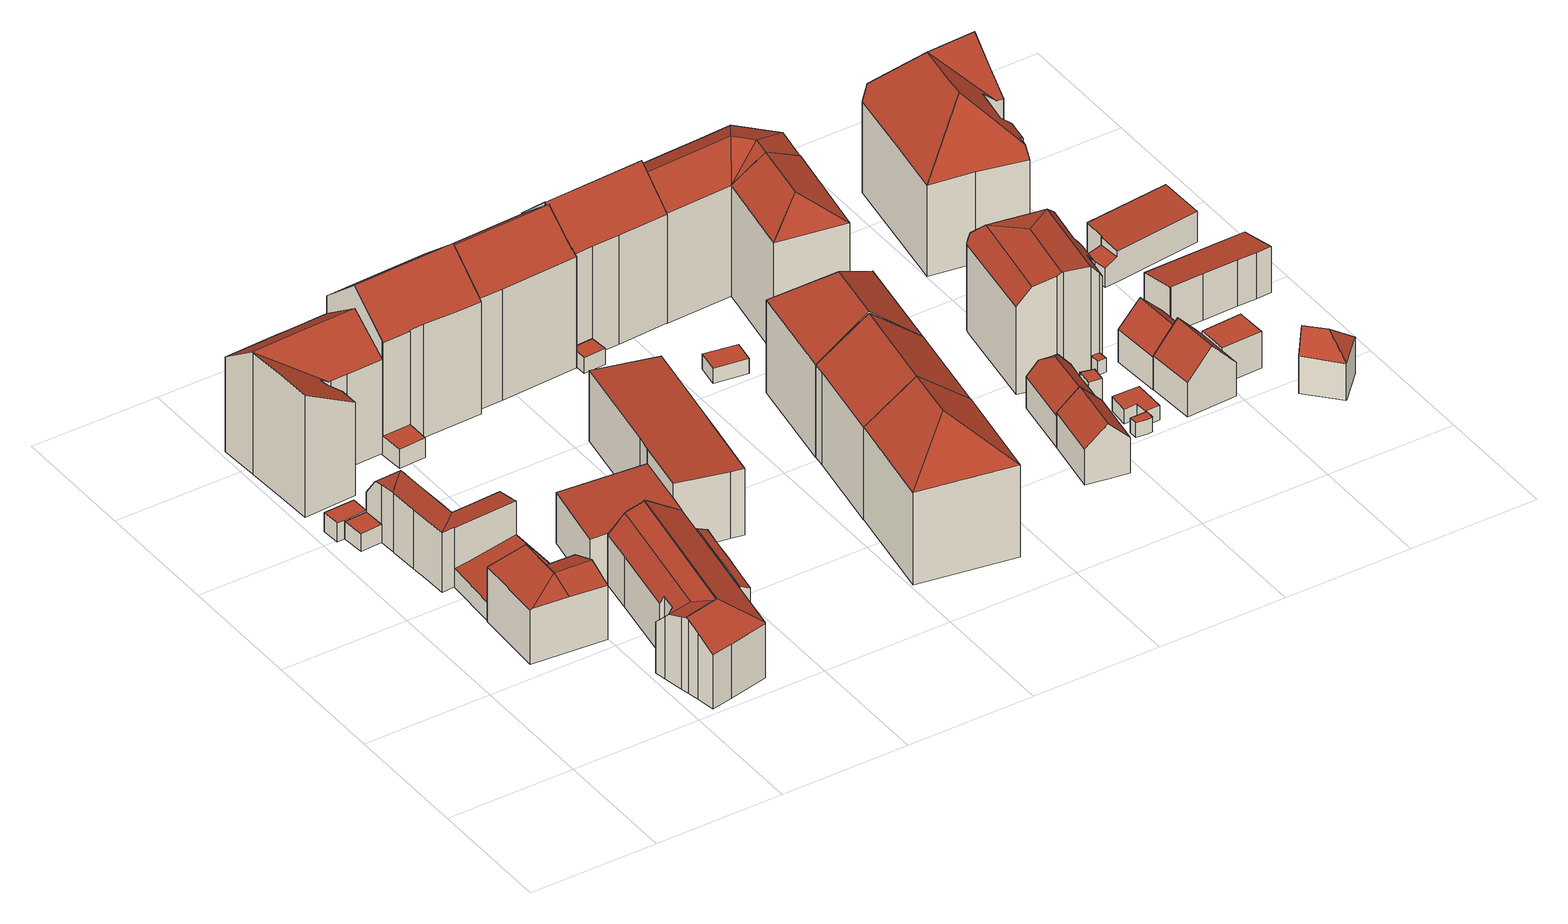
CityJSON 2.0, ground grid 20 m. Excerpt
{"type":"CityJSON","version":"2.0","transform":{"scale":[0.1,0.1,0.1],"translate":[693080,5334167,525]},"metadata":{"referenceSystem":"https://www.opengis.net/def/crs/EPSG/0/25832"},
"CityObjects":{
"building1":{"type":"Building","attributes":{"Gemeindeschluessel":"09162000","HoeheDach":"529.290","HoeheGrund":"526.370","Methode":"1000","NiedrigsteTraufeDesGebaeudes":"529.290","Geometrietyp2DReferenz":"3000","function":"31001_2000","roofType":"1000","measuredHeight":2.92},"geometry":[{"type":"MultiSurface","lod":"2","boundaries":[[[0,1,2,3]],[[4,5,6,7]],[[2,1,6,5]],[[4,7,0,3]],[[3,2,5,4]],[[7,6,1,0]]],"semantics":{"surfaces":[{"type":"WallSurface"},{"type":"RoofSurface"},{"type":"GroundSurface"}],"values":[0,0,1,2,0,0]}}]},
"building2":{"type":"Building","attributes":{"Gemeindeschluessel":"09162000","HoeheDach":"536.842","HoeheGrund":"526.305","Methode":"2000","NiedrigsteTraufeDesGebaeudes":"535.152","Geometrietyp2DReferenz":"3000","function":"31001_9998","roofType":"2100","measuredHeight":10.54,"storeysAboveGround":2},"geometry":[{"type":"MultiSurface","lod":"2","boundaries":[[[8,9,10]],[[11,12,13,14]],[[15,16,17,18,19,11,14]],[[10,9,20,16,15,21]],[[18,22,23,19]],[[15,14,13,24,21]],[[25,23,8]],[[12,11,19,23,25]],[[8,23,22,26,20,9]],[[17,26,22,18]],[[24,8,10,21]],[[16,20,26,17]],[[24,13,12,25,8]]],"semantics":{"surfaces":[{"type":"RoofSurface"},{"type":"WallSurface"},{"type":"GroundSurface"}],"values":[0,1,2,1,1,1,1,1,0,1,0,1,0]}}]},
"building3":{"type":"Building","attributes":{"Gemeindeschluessel":"09162000","HoeheDach":"529.545","HoeheGrund":"526.430","Methode":"1000","NiedrigsteTraufeDesGebaeudes":"529.545","Geometrietyp2DReferenz":"3000","function":"31001_2000","roofType":"1000","measuredHeight":3.12},"geometry":[{"type":"MultiSurface","lod":"2","boundaries":[[[27,28,29,30,31]],[[32,29,28,7]],[[4,27,31,33]],[[33,34,32,7,4]],[[33,31,30,34]],[[34,30,29,32]],[[7,28,27,4]]],"semantics":{"surfaces":[{"type":"RoofSurface"},{"type":"WallSurface"},{"type":"GroundSurface"}],"values":[0,1,1,2,1,1,1]}}]},
"building4":{"type":"Building","attributes":{"Gemeindeschluessel":"09162000","HoeheDach":"536.170","HoeheGrund":"526.440","Methode":"2000","NiedrigsteTraufeDesGebaeudes":"529.367","Geometrietyp2DReferenz":"3000","function":"31001_9998","roofType":"1000","measuredHeight":9.73,"storeysAboveGround":2},"geometry":[{"type":"MultiSurface","lod":"2","boundaries":[[[35,36,37,38,39,40]],[[41,42,43,44,45,46,47]],[[48,49,50,51]],[[52,38,37,53]],[[54,55,53,37,36,56]],[[57,58,59,60]],[[59,61,62,63,0,64,65,60]],[[54,56,46,45]],[[66,67,68,69,70,71]],[[40,72,73,67,62,61,59,58,74,75]],[[39,76,77,68,67,73,72,40]],[[78,79,75,80]],[[81,0,63,66,71,7]],[[71,70,69,82,83,7]],[[84,85,41,47,86,87]],[[39,38,52,88,89,76]],[[75,74,58,57,90,80]],[[55,54,45,44,43,48,51,91,78,80,90,57,60,65,64,0,81,7,83,82,92,93,89,88,52,53]],[[50,84,87,79,78,91,51]],[[43,42,49,48]],[[49,42,41,85,84,50]],[[79,87,86,47,46,56,36,35,40,75]],[[63,62,67,66]],[[77,76,89,93,92,82,69,68]]],"semantics":{"surfaces":[{"type":"RoofSurface"},{"type":"WallSurface"},{"type":"GroundSurface"}],"values":[0,1,1,1,1,1,1,1,0,0,0,1,1,1,1,1,1,2,1,1,0,0,0,1]}}]},
"building5":{"type":"Building","attributes":{"Gemeindeschluessel":"09162000","HoeheDach":"546.160","HoeheGrund":"526.060","Methode":"2000","NiedrigsteTraufeDesGebaeudes":"541.449","Geometrietyp2DReferenz":"3000","function":"31001_9998","roofType":"3100","measuredHeight":20.1,"storeysAboveGround":5},"geometry":[{"type":"MultiSurface","lod":"2","boundaries":[[[94,95,96,97]],[[98,99,100,101,102,103]],[[104,105,106,107]],[[108,109,110,111,112,113]],[[114,115,95,94]],[[116,117,118,119]],[[95,115,109,108,113,120,121,122,123,96]],[[96,123,122,124,125,97]],[[119,118,102,101]],[[126,127,107,106,128,120,113,112]],[[122,121,129,130,131,132,124]],[[130,133,117,116,134,131]],[[104,107,127,126,112,111,110,114,94,97,125,124,132,131,134,116,119,101,100,99]],[[120,128,106,105,98,103,135,129,121]],[[110,109,115,114]],[[135,103,102,118,117,133,130,129]],[[99,98,105,104]]],"semantics":{"surfaces":[{"type":"WallSurface"},{"type":"RoofSurface"},{"type":"GroundSurface"}],"values":[0,0,0,0,0,0,1,0,0,0,0,0,2,1,0,1,0]}}]},
"building6":{"type":"Building","attributes":{"Gemeindeschluessel":"09162000","HoeheDach":"538.950","HoeheGrund":"526.490","Methode":"2000","NiedrigsteTraufeDesGebaeudes":"534.774","Geometrietyp2DReferenz":"3000","function":"31001_1000","roofType":"2100","measuredHeight":12.46},"geometry":[{"type":"MultiSurface","lod":"2","boundaries":[[[136,137,138,139,140]],[[141,142,143,144]],[[145,146,147,148]],[[149,150,151,152,153]],[[154,155,156,157,158]],[[154,158,159,160]],[[161,162,163,164]],[[165,166,162,161]],[[157,167,168,159,158]],[[169,170,171,166,165,172]],[[173,174,175,176]],[[161,164,143,142,147,146,137,136]],[[157,156,163,162,167]],[[177,178,140,139]],[[138,145,148,179,141,144,155,154,160,175,174,180,181,182,183,170,169,184,185,152,151,150,186,177,139]],[[182,187,188,183]],[[167,189,188,187,190,191,173,176,168]],[[170,183,188,189,171]],[[168,176,175,160,159]],[[146,145,138,137]],[[184,192,193,185]],[[181,190,187,182]],[[165,161,136,140,178,149,153,193,192,172]],[[167,162,166,171,189]],[[155,144,143,164,163,156]],[[174,173,191,180]],[[142,141,179,148,147]],[[169,172,192,184]],[[178,177,186,150,149]],[[185,193,153,152]],[[180,191,190,181]]],"semantics":{"surfaces":[{"type":"WallSurface"},{"type":"RoofSurface"},{"type":"GroundSurface"}],"values":[0,0,0,0,0,0,0,0,1,0,0,1,1,0,2,0,1,0,0,0,0,0,1,1,0,0,0,0,0,0,0]}}]},
"building7":{"type":"Building","attributes":{"Gemeindeschluessel":"09162000","HoeheDach":"535.910","HoeheGrund":"526.520","Methode":"2000","NiedrigsteTraufeDesGebaeudes":"535.213","Geometrietyp2DReferenz":"3000","function":"51009_1610","roofType":"2100","measuredHeight":9.39},"geometry":[{"type":"MultiSurface","lod":"2","boundaries":[[[151,194,195,196]],[[196,195,197,198]],[[199,200,201,202]],[[177,203,204,186]],[[205,206,201,200,197,195,194,207,204,203,208]],[[198,197,200,199]],[[139,177,186,150,151,196,198,199,202,209,210]],[[210,205,208,139]],[[202,201,206,209]],[[139,208,203,177]],[[209,206,205,210]],[[150,207,194,151]],[[186,204,207,150]]],"semantics":{"surfaces":[{"type":"WallSurface"},{"type":"RoofSurface"},{"type":"GroundSurface"}],"values":[0,0,0,0,1,0,2,0,0,0,0,0,0]}}]},
"building8":{"type":"Building","attributes":{"Gemeindeschluessel":"09162000","HoeheDach":"550.020","HoeheGrund":"525.880","Methode":"2000","NiedrigsteTraufeDesGebaeudes":"529.140","Geometrietyp2DReferenz":"3000","function":"31001_1000","roofType":"3100","measuredHeight":24.14,"storeysAboveGround":6},"geometry":[{"type":"MultiSurface","lod":"2","boundaries":[[[211,212,213,214]],[[215,216,217,218]],[[219,220,221,222]],[[223,224,225,221,220,226]],[[227,228,211,214,229,230,231]],[[232,233,234,235,236,237]],[[238,231,230,223,226,239]],[[213,240,229,214]],[[241,236,235,234,242,215,218,243,244,228,227,231,238,239,219,222,245]],[[237,236,241,245,225,224]],[[230,229,240,217,216,246,233,232,237,224,223]],[[242,234,233,246,216,215]],[[222,221,225,245]],[[239,226,220,219]],[[240,213,212,244,243,218,217]],[[244,212,211,228]]],"semantics":{"surfaces":[{"type":"RoofSurface"},{"type":"WallSurface"},{"type":"GroundSurface"}],"values":[0,1,1,0,1,1,1,1,2,1,0,1,1,1,1,1]}}]},
"building9":{"type":"Building","attributes":{"Gemeindeschluessel":"09162000","HoeheDach":"538.049","HoeheGrund":"526.360","Methode":"2000","NiedrigsteTraufeDesGebaeudes":"534.712","Geometrietyp2DReferenz":"3000","function":"31001_1000","roofType":"1000","measuredHeight":11.69,"storeysAboveGround":3},"geometry":[{"type":"MultiSurface","lod":"2","boundaries":[[[247,248,249,250]],[[251,252,253,254]],[[255,256,257,258]],[[259,247,250,260,261,262,263,264,265,251,254,266,267,268,269,270,255,258]],[[266,271,272,267]],[[269,273,274,270]],[[259,275,248,247]],[[271,253,252,276,277,278,279,280,281,282,272]],[[264,277,276,265]],[[262,261,280,279]],[[283,249,248,275,257,256,274,273,284]],[[258,257,275,259]],[[270,274,256,255]],[[262,279,278,263]],[[281,273,269,268,282]],[[265,276,252,251]],[[263,278,277,264]],[[260,283,284,280,261]],[[280,284,273,281]],[[254,253,271,266]],[[267,272,282,268]],[[250,249,283,260]]],"semantics":{"surfaces":[{"type":"WallSurface"},{"type":"GroundSurface"},{"type":"RoofSurface"}],"values":[0,0,0,1,0,0,0,2,0,0,2,0,0,0,0,0,0,0,0,0,0,0]}}]},
"building10":{"type":"Building","attributes":{"Gemeindeschluessel":"09162000","HoeheDach":"549.301","HoeheGrund":"525.890","Methode":"1000","NiedrigsteTraufeDesGebaeudes":"544.140","Geometrietyp2DReferenz":"3000","function":"31001_1000","roofType":"3100","measuredHeight":23.41,"storeysAboveGround":6},"geometry":[{"type":"MultiSurface","lod":"2","boundaries":[[[285,286,287,288]],[[289,290,291,292]],[[292,291,293,294]],[[288,287,295,296]],[[297,298,286,285]],[[299,300,295,287,286,298,301,302]],[[303,302,301,245,304,236]],[[305,306,303,236]],[[305,307,294,293,308,306]],[[309,310,290,289,311,312,313,314,296,295,300,299]],[[306,308,293,291,290,310,309,299,302,303]],[[245,301,298,297]],[[307,305,236,304,245,297,285,288,296,314,313,312,311,289,292,294]]],"semantics":{"surfaces":[{"type":"WallSurface"},{"type":"RoofSurface"},{"type":"GroundSurface"}],"values":[0,0,0,0,0,1,0,0,0,0,1,0,2]}}]},
"building11":{"type":"Building","attributes":{"Gemeindeschluessel":"09162000","HoeheDach":"528.722","HoeheGrund":"526.107","Methode":"1000","NiedrigsteTraufeDesGebaeudes":"528.722","Geometrietyp2DReferenz":"3000","function":"51009_1610","roofType":"1000","measuredHeight":2.62},"geometry":[{"type":"MultiSurface","lod":"2","boundaries":[[[315,316,317,318]],[[319,320,321,322]],[[323,324,325,326]],[[322,315,318,323,326,319]],[[326,325,320,319]],[[322,321,316,315]],[[318,317,324,323]],[[320,325,324,317,316,321]]],"semantics":{"surfaces":[{"type":"WallSurface"},{"type":"GroundSurface"},{"type":"RoofSurface"}],"values":[0,0,0,1,0,0,0,2]}}]},
"building12":{"type":"Building","attributes":{"Gemeindeschluessel":"09162000","HoeheDach":"547.345","HoeheGrund":"526.100","Methode":"1000","NiedrigsteTraufeDesGebaeudes":"541.222","Geometrietyp2DReferenz":"3000","function":"31001_1000","roofType":"3200","measuredHeight":21.25,"storeysAboveGround":5},"geometry":[{"type":"MultiSurface","lod":"2","boundaries":[[[327,328,329,330,331]],[[332,333,334,335]],[[328,336,337,329]],[[327,331,333,332]],[[332,335,338]],[[327,332,338,336,328]],[[338,335,334,337,336]],[[334,333,331,330,329,337]]],"semantics":{"surfaces":[{"type":"GroundSurface"},{"type":"RoofSurface"},{"type":"WallSurface"}],"values":[0,1,2,2,1,2,1,2]}}]},
"building13":{"type":"Building","attributes":{"Gemeindeschluessel":"09162000","HoeheDach":"547.274","HoeheGrund":"525.990","Methode":"1000","NiedrigsteTraufeDesGebaeudes":"541.108","Geometrietyp2DReferenz":"3000","function":"31001_1000","roofType":"3100","measuredHeight":21.28,"storeysAboveGround":5},"geometry":[{"type":"MultiSurface","lod":"2","boundaries":[[[339,340,341,334,342,343]],[[340,339,343,344,345,346,347]],[[348,349,347,346,345,350]],[[343,342,351,344]],[[341,349,348,334]],[[334,348,350,351,342]],[[347,349,341,340]],[[344,351,350,345]]],"semantics":{"surfaces":[{"type":"WallSurface"},{"type":"GroundSurface"},{"type":"RoofSurface"}],"values":[0,1,0,0,2,2,0,0]}}]},
"building14":{"type":"Building","attributes":{"Gemeindeschluessel":"09162000","HoeheDach":"549.230","HoeheGrund":"525.920","Methode":"2000","NiedrigsteTraufeDesGebaeudes":"543.777","Geometrietyp2DReferenz":"3000","function":"31001_9998","roofType":"3100","measuredHeight":23.31,"storeysAboveGround":6},"geometry":[{"type":"MultiSurface","lod":"2","boundaries":[[[352,353,354,355]],[[356,357,358,292]],[[288,359,353,352]],[[360,361,357,356]],[[296,362,359,288]],[[363,364,365,355,354,366]],[[367,368,369,370,362,296,371,314,312,289]],[[292,358,367,289]],[[365,364,360,356,292,289,312,314,371,296,288,352,355]],[[362,370,366,354,353,359]],[[364,363,361,360]],[[358,357,361,363,366,370,369,368,367]]],"semantics":{"surfaces":[{"type":"WallSurface"},{"type":"GroundSurface"},{"type":"RoofSurface"}],"values":[0,0,0,0,0,0,0,0,1,2,0,2]}}]},
"building15":{"type":"Building","attributes":{"Gemeindeschluessel":"09162000","HoeheDach":"528.825","HoeheGrund":"526.260","Methode":"1000","NiedrigsteTraufeDesGebaeudes":"528.825","Geometrietyp2DReferenz":"3000","function":"51009_1610","roofType":"1000","measuredHeight":2.56},"geometry":[{"type":"MultiSurface","lod":"2","boundaries":[[[372,373,374,375]],[[374,376,377,375]],[[375,377,378,372]],[[372,378,379,373]],[[377,376,379,378]],[[373,379,376,374]]],"semantics":{"surfaces":[{"type":"GroundSurface"},{"type":"WallSurface"},{"type":"RoofSurface"}],"values":[0,1,1,1,2,1]}}]},
"building16":{"type":"Building","attributes":{"Gemeindeschluessel":"09162000","HoeheDach":"547.480","HoeheGrund":"525.910","Methode":"2000","NiedrigsteTraufeDesGebaeudes":"541.092","Geometrietyp2DReferenz":"3000","function":"31001_1000","roofType":"3200","measuredHeight":21.57,"storeysAboveGround":5},"geometry":[{"type":"MultiSurface","lod":"2","boundaries":[[[380,381,382]],[[349,381,380,383]],[[381,384,385,382]],[[384,381,349,386]],[[387,350,382,385]],[[386,388,387,385,384]],[[383,380,382,350]],[[388,386,349,383,350,387]]],"semantics":{"surfaces":[{"type":"RoofSurface"},{"type":"WallSurface"},{"type":"GroundSurface"}],"values":[0,0,1,1,1,2,0,1]}}]},
"building17":{"type":"Building","attributes":{"Gemeindeschluessel":"09162000","HoeheDach":"547.130","HoeheGrund":"525.750","Methode":"2000","NiedrigsteTraufeDesGebaeudes":"543.869","Geometrietyp2DReferenz":"3000","function":"31001_9998","roofType":"3100","measuredHeight":21.38,"storeysAboveGround":6},"geometry":[{"type":"MultiSurface","lod":"2","boundaries":[[[389,390,391,392]],[[393,394,395,396]],[[392,391,397]],[[394,398,392,399]],[[400,393,396,401,402,403,404,405,406,407,408]],[[409,397,410,411,412,413]],[[407,414,390,408]],[[415,416,414,407,406,405]],[[395,417,397,401,396]],[[413,412,415,405,404,403]],[[399,392,417,395]],[[394,399,395]],[[403,402,401,397,409,413]],[[417,392,398,389,392,397]],[[411,410,414,416,415,412]],[[391,390,414,410]],[[393,400,408,390,389,398,394]],[[391,410,397]]],"semantics":{"surfaces":[{"type":"RoofSurface"},{"type":"WallSurface"},{"type":"GroundSurface"}],"values":[0,1,0,0,2,0,1,1,1,1,0,0,1,1,0,0,1,0]}}]},
"building18":{"type":"Building","attributes":{"Gemeindeschluessel":"09162000","HoeheDach":"534.871","HoeheGrund":"525.910","Methode":"1000","NiedrigsteTraufeDesGebaeudes":"531.654","Geometrietyp2DReferenz":"3000","function":"31001_1000","roofType":"3100","measuredHeight":8.96,"storeysAboveGround":2},"geometry":[{"type":"MultiSurface","lod":"2","boundaries":[[[418,419,420,421]],[[422,423,424,425,426,427]],[[427,428,429,422]],[[424,421,420,425]],[[419,428,427,426,425,420]],[[423,422,429,418,421,424]],[[429,428,419,418]]],"semantics":{"surfaces":[{"type":"RoofSurface"},{"type":"GroundSurface"},{"type":"WallSurface"}],"values":[0,1,2,2,2,2,0]}}]},
"building19":{"type":"Building","attributes":{"Gemeindeschluessel":"09162000","HoeheDach":"534.850","HoeheGrund":"525.914","Methode":"2000","NiedrigsteTraufeDesGebaeudes":"530.966","Geometrietyp2DReferenz":"3000","function":"31001_1000","roofType":"3300","measuredHeight":8.94,"storeysAboveGround":2},"geometry":[{"type":"MultiSurface","lod":"2","boundaries":[[[430,431,427,432]],[[433,434,435,436]],[[437,430,432,438]],[[427,431,439,440,425]],[[440,439,433,436,441]],[[442,443,437,438]],[[442,444,435,434,443]],[[430,437,443,434,433,439,431]],[[444,445,441,436,435]],[[440,441,445,425]],[[432,427,425,445,444,442,438]]],"semantics":{"surfaces":[{"type":"WallSurface"},{"type":"RoofSurface"},{"type":"GroundSurface"}],"values":[0,1,0,0,1,0,0,1,0,0,2]}}]},
"building20":{"type":"Building","attributes":{"Gemeindeschluessel":"09162000","HoeheDach":"532.013","HoeheGrund":"526.013","Methode":"3220","NiedrigsteTraufeDesGebaeudes":"532.013","Geometrietyp2DReferenz":"3000","function":"31001_2000","roofType":"9999","measuredHeight":6},"geometry":[{"type":"MultiSurface","lod":"2","boundaries":[[[446,447,448,449]],[[450,451,446,449]],[[452,450,449,448]],[[453,452,448,447]],[[451,453,447,446]],[[450,452,453,451]]],"semantics":{"surfaces":[{"type":"GroundSurface"},{"type":"WallSurface"},{"type":"RoofSurface"}],"values":[0,1,1,1,1,2]}}]},
"building21":{"type":"Building","attributes":{"Gemeindeschluessel":"09162000","HoeheDach":"528.410","HoeheGrund":"525.980","Methode":"2000","NiedrigsteTraufeDesGebaeudes":"528.410","Geometrietyp2DReferenz":"3000","function":"31001_2000","roofType":"1000","measuredHeight":2.43},"geometry":[{"type":"MultiSurface","lod":"2","boundaries":[[[454,455,456,457]],[[458,459,460,461,456,455]],[[457,456,461,462]],[[463,464,465,454,457,462]],[[464,463,462,461,460,459]],[[465,464,459,458,455,454]]],"semantics":{"surfaces":[{"type":"WallSurface"},{"type":"RoofSurface"},{"type":"GroundSurface"}],"values":[0,1,0,2,0,0]}}]},
"building22":{"type":"Building","attributes":{"Gemeindeschluessel":"09162000","HoeheDach":"528.370","HoeheGrund":"526.000","Methode":"2000","NiedrigsteTraufeDesGebaeudes":"528.370","Geometrietyp2DReferenz":"3000","function":"31001_2000","roofType":"1000","measuredHeight":2.37},"geometry":[{"type":"MultiSurface","lod":"2","boundaries":[[[466,467,468,469,470,471]],[[472,469,468,473]],[[473,468,467,474]],[[475,466,471,476]],[[474,467,466,475]],[[476,477,472,473,474,475]],[[476,471,470,477]],[[477,470,469,472]]],"semantics":{"surfaces":[{"type":"RoofSurface"},{"type":"WallSurface"},{"type":"GroundSurface"}],"values":[0,1,1,1,1,2,1,1]}}]},
"building23":{"type":"Building","attributes":{"Gemeindeschluessel":"09162000","HoeheDach":"544.024","HoeheGrund":"525.940","Methode":"2000","NiedrigsteTraufeDesGebaeudes":"539.012","Geometrietyp2DReferenz":"3000","function":"31001_9998","roofType":"3200","measuredHeight":18.08,"storeysAboveGround":4},"geometry":[{"type":"MultiSurface","lod":"2","boundaries":[[[478,479,480,481,482,483,484,485,486]],[[487,478,486,488,489,490,491]],[[492,493,494,495,496,497]],[[498,499,500,496,495,494,501,502,503,504,480,479,505]],[[506,507,508,487,491,509]],[[510,505,479,511,512]],[[511,479,478]],[[507,513,514,510,512,508]],[[515,501,494,493]],[[516,485,484,517]],[[518,499,498,519]],[[520,500,499,518]],[[483,482,481,521,522,523,517,484]],[[524,525,526,527,515,493,492,497,520,518,519,528,514,513,507,506,509,529,530,531,532,516,517,523,522,521]],[[514,528,519,498,505,510]],[[488,486,485,516,532,531]],[[526,525,524,521,481,480,504,503]],[[502,501,515,527,526,503]],[[497,496,500,520]],[[491,490,489,530,529,509]],[[530,489,488,531]],[[508,512,511,478,487]]],"semantics":{"surfaces":[{"type":"RoofSurface"},{"type":"WallSurface"},{"type":"GroundSurface"}],"values":[0,0,1,0,1,0,0,1,1,1,1,1,1,2,1,1,1,1,1,1,1,0]}}]},
"building24":{"type":"Building","attributes":{"Gemeindeschluessel":"09162000","HoeheDach":"528.290","HoeheGrund":"526.040","Methode":"3100","NiedrigsteTraufeDesGebaeudes":"528.290","Geometrietyp2DReferenz":"3000","function":"31001_2000","roofType":"1000","measuredHeight":2.25},"geometry":[{"type":"MultiSurface","lod":"2","boundaries":[[[533,534,535,536]],[[537,533,536,538]],[[536,535,539,538]],[[534,540,539,535]],[[537,540,534,533]],[[540,537,538,539]]],"semantics":{"surfaces":[{"type":"WallSurface"},{"type":"GroundSurface"},{"type":"RoofSurface"}],"values":[0,0,1,0,2,0]}}]},
"building25":{"type":"Building","attributes":{"Gemeindeschluessel":"09162000","HoeheDach":"536.114","HoeheGrund":"526.086","Methode":"2000","NiedrigsteTraufeDesGebaeudes":"531.585","Geometrietyp2DReferenz":"3000","function":"31001_1000","roofType":"3100","measuredHeight":10.03,"storeysAboveGround":2},"geometry":[{"type":"MultiSurface","lod":"2","boundaries":[[[541,542,543,544,545]],[[546,547,542,541]],[[545,544,548,549]],[[541,545,549,550,551,546]],[[551,552,553,547,546]],[[553,552,554,548,544,543]],[[549,548,554,550]],[[547,553,543,542]],[[550,554,552,551]]],"semantics":{"surfaces":[{"type":"WallSurface"},{"type":"GroundSurface"},{"type":"RoofSurface"}],"values":[0,0,0,1,0,2,0,2,0]}}]},
"building26":{"type":"Building","attributes":{"Gemeindeschluessel":"09162000","HoeheDach":"535.130","HoeheGrund":"525.970","Methode":"1000","NiedrigsteTraufeDesGebaeudes":"531.364","Geometrietyp2DReferenz":"3000","function":"31001_1000","roofType":"3100","measuredHeight":9.16,"storeysAboveGround":2},"geometry":[{"type":"MultiSurface","lod":"2","boundaries":[[[555,556,557,558,559,560,561]],[[560,562,563,561]],[[557,564,565,558]],[[566,563,562,567]],[[564,568,566,567,565]],[[565,567,562,560,559,558]],[[557,556,555,561,563,566,568,564]]],"semantics":{"surfaces":[{"type":"GroundSurface"},{"type":"WallSurface"},{"type":"RoofSurface"}],"values":[0,1,1,2,2,1,1]}}]},
"building27":{"type":"Building","attributes":{"Gemeindeschluessel":"09162000","HoeheDach":"532.120","HoeheGrund":"526.120","Methode":"3220","NiedrigsteTraufeDesGebaeudes":"532.120","Geometrietyp2DReferenz":"3000","function":"31001_2000","roofType":"9999","measuredHeight":6},"geometry":[{"type":"MultiSurface","lod":"2","boundaries":[[[569,570,550,571]],[[572,569,571,573]],[[570,574,549,550]],[[569,572,575,576,574,570]],[[576,575,577,578]],[[575,572,573,577]],[[574,576,578,549]],[[550,549,578,577,573,571]]],"semantics":{"surfaces":[{"type":"WallSurface"},{"type":"RoofSurface"},{"type":"GroundSurface"}],"values":[0,0,0,1,0,0,0,2]}}]},
"building28":{"type":"Building","attributes":{"Gemeindeschluessel":"09162000","HoeheDach":"548.100","HoeheGrund":"525.710","Methode":"2000","NiedrigsteTraufeDesGebaeudes":"540.655","Geometrietyp2DReferenz":"3000","function":"31001_1000","roofType":"3200","measuredHeight":22.39,"storeysAboveGround":6},"geometry":[{"type":"MultiSurface","lod":"2","boundaries":[[[579,580,581,582,583,584,585,586,587,588,589,590,591,592,593,594,595,596,597,598]],[[599,600,601,602,603,604,605,606,607,608,609]],[[592,610,611,593]],[[588,601,600,589]],[[597,612,613,598]],[[614,615,581,580,579,598,613,616]],[[617,591,590,589,600,599]],[[607,616,613,612,618]],[[606,619,615,614,616,607]],[[591,617,610,592]],[[609,608,607,618,620,621,611]],[[583,582,581,615,619,606,605,584]],[[586,603,602,587]],[[620,618,612,597,596,595]],[[586,585,584,605,604,603]],[[587,602,601,588]],[[611,621,620,595,594,593]],[[610,617,599,609,611]]],"semantics":{"surfaces":[{"type":"GroundSurface"},{"type":"RoofSurface"},{"type":"WallSurface"}],"values":[0,1,2,2,2,2,2,1,1,2,1,2,2,2,2,2,2,1]}}]},
"building29":{"type":"Building","attributes":{"Gemeindeschluessel":"09162000","HoeheDach":"535.432","HoeheGrund":"526.430","Methode":"1000","NiedrigsteTraufeDesGebaeudes":"532.361","Geometrietyp2DReferenz":"3000","function":"31001_1000","roofType":"3200","measuredHeight":9,"storeysAboveGround":2},"geometry":[{"type":"MultiSurface","lod":"2","boundaries":[[[622,623,624,625]],[[626,627,628,624,623,629,630]],[[631,630,629,623,622,632,633,634]],[[635,636,637,627,638,639]],[[635,639,640,641]],[[628,627,637,642,625,624]],[[636,635,641,634,633,632,622,625,642,637]],[[639,638,626,630,631,640]],[[641,640,631,634]],[[627,626,638]]],"semantics":{"surfaces":[{"type":"WallSurface"},{"type":"RoofSurface"},{"type":"GroundSurface"}],"values":[0,1,0,0,0,0,2,1,0,1]}}]},
"building30":{"type":"Building","attributes":{"Gemeindeschluessel":"09162000","HoeheDach":"533.783","HoeheGrund":"526.200","Methode":"1000","NiedrigsteTraufeDesGebaeudes":"532.942","Geometrietyp2DReferenz":"3000","function":"31001_9998","roofType":"1000","measuredHeight":7.58,"storeysAboveGround":2},"geometry":[{"type":"MultiSurface","lod":"2","boundaries":[[[643,644,645,646]],[[647,648,649,650]],[[651,652,653,654]],[[654,653,648,647]],[[655,656,657,658]],[[658,657,644,643]],[[646,645,659,660]],[[661,659,645,644,657,656,649,648,653,652]],[[650,649,656,655]],[[655,658,643,646,660,662,651,654,647,650]],[[662,660,659,661,652,651]]],"semantics":{"surfaces":[{"type":"WallSurface"},{"type":"RoofSurface"},{"type":"GroundSurface"}],"values":[0,0,0,0,0,0,0,1,0,2,0]}}]},
"building31":{"type":"Building","attributes":{"Gemeindeschluessel":"09162000","HoeheDach":"531.822","HoeheGrund":"526.030","Methode":"2000","NiedrigsteTraufeDesGebaeudes":"529.058","Geometrietyp2DReferenz":"3000","function":"31001_9998","roofType":"1000","measuredHeight":5.79,"storeysAboveGround":2},"geometry":[{"type":"MultiSurface","lod":"2","boundaries":[[[663,664,665,666,667,668,669,670]],[[664,663,670,671,672,673,674]],[[667,675,676,668]],[[668,676,677,669]],[[664,674,678,665]],[[674,673,679,678]],[[673,672,680,679]],[[672,671,677,676,675,680]],[[679,680,675,667,666,665,678]],[[669,677,671,670]]],"semantics":{"surfaces":[{"type":"GroundSurface"},{"type":"WallSurface"},{"type":"RoofSurface"}],"values":[0,1,1,1,1,2,1,2,1,1]}}]}
},
"vertices":[
[64,557,14],[64,557,43],[30,555,43],[30,555,14],[27,590,14],[27,590,43],[63,592,43],[63,592,14],
[139,255,118],[82,221,103],[137,216,103],[196,291,13],[196,291,103],[197,253,118],[197,253,13],[195,211,13],[78,221,13],[84,333,13],[143,329,13],[141,295,13],[78,221,102],[195,211,102],[143,329,118],[141,295,118],[197,252,118],[141,295,102],[84,333,102],
[27,590,45],[63,592,45],[62,621,45],[14,619,45],[15,590,45],[62,621,14],[15,590,14],[14,619,14],
[133,459,105],[189,462,105],[189,479,84],[135,477,82],[132,482,76],[110,458,105],[190,424,57],[192,325,57],[192,325,14],[190,424,14],[190,432,14],[190,432,110],[190,424,112],[143,329,14],[143,329,51],[84,333,44],[84,333,14],[135,477,14],[189,479,14],[190,435,14],[189,462,14],[190,435,110],[67,485,14],[67,485,111],[65,529,111],[65,529,14],[65,531,111],[65,532,111],[64,557,108],[65,532,14],[65,531,14],[64,572,105],[106,574,105],[121,589,85],[120,595,76],[105,594,76],[63,592,76],[109,481,105],[107,533,105],[68,456,111],[69,419,112],[129,486,79],[122,575,84],[89,420,14],[89,420,112],[69,419,14],[64,572,14],[120,595,14],[105,594,14],[89,419,45],[111,420,47],[111,420,112],[89,419,112],[132,482,14],[129,486,14],[68,456,14],[89,419,14],[121,589,14],[122,575,14],
[95,667,11],[95,667,164],[13,663,211],[13,663,11],[177,726,166],[177,726,11],[175,789,11],[172,852,11],[172,852,166],[175,789,212],[119,724,11],[119,724,166],[94,723,166],[94,723,11],[77,721,174],[79,710,173],[79,710,11],[77,721,11],[77,723,11],[77,723,174],[94,696,11],[94,696,165],[89,849,11],[89,849,166],[113,850,166],[113,850,11],[90,723,166],[8,782,211],[8,781,211],[11,718,211],[8,781,11],[11,718,11],[90,723,11],[92,723,11],[92,723,166],[8,782,212],[6,845,166],[6,845,11],[8,782,11],[87,849,166],[87,849,11],[89,786,212],
[321,23,105],[320,21,104],[320,21,15],[335,104,15],[335,104,105],[219,31,15],[219,31,125],[216,48,136],[216,48,15],[257,8,15],[257,8,104],[224,1,104],[224,1,15],[351,199,105],[351,199,15],[359,244,15],[367,293,15],[367,293,105],[208,93,15],[213,62,15],[213,62,134],[209,84,126],[208,93,117],[205,111,99],[205,111,15],[271,64,139],[271,64,137],[215,52,137],[215,52,139],[313,302,139],[313,302,137],[248,92,126],[228,115,99],[317,301,15],[291,306,15],[291,306,129],[317,301,137],[240,143,107],[240,143,15],[235,117,15],[235,117,107],[340,135,15],[340,135,105],[222,11,15],[233,144,15],[252,258,15],[261,311,15],[276,308,15],[342,297,15],[362,294,15],[348,180,15],[261,311,98],[276,308,115],[285,307,126],[252,258,98],[233,144,98],[342,297,121],[362,294,108],
[359,244,109],[374,242,102],[374,242,15],[369,216,102],[369,216,15],[366,197,15],[366,197,102],[363,178,102],[363,178,15],[340,135,109],[348,180,109],[349,102,102],[355,133,102],[351,199,109],[335,104,109],[355,133,15],[349,102,15],
[179,687,41],[221,689,41],[221,726,41],[177,724,41],[243,728,9],[243,728,195],[221,727,195],[221,727,9],[215,854,9],[215,854,195],[238,855,195],[238,855,9],[175,789,250],[335,795,250],[334,859,195],[172,852,195],[177,724,9],[179,687,9],[177,724,194],[177,726,196],[177,726,9],[337,731,194],[337,730,193],[337,730,9],[337,731,9],[337,739,9],[337,739,201],[175,789,9],[172,852,9],[221,726,194],[335,795,9],[290,729,9],[221,726,9],[221,689,9],[334,859,9],[290,729,194],
[493,410,14],[493,410,123],[475,305,123],[475,305,14],[291,306,14],[291,306,101],[276,308,100],[276,308,14],[419,595,14],[419,595,130],[522,577,123],[522,577,14],[497,431,14],[454,309,14],[372,322,14],[367,293,14],[362,294,14],[342,297,14],[317,301,14],[261,311,14],[236,315,14],[256,428,14],[386,405,14],[391,430,14],[261,311,99],[236,315,97],[386,405,130],[391,430,130],[497,431,123],[317,301,103],[342,297,104],[362,294,106],[367,293,106],[372,322,106],[386,405,106],[256,428,97],[454,309,124],[372,322,130],
[372,862,9],[372,862,191],[492,867,191],[492,867,9],[497,756,9],[497,756,201],[498,756,201],[498,756,9],[499,746,192],[499,746,9],[494,815,236],[494,815,9],[334,860,9],[334,860,192],[495,806,243],[494,812,238],[334,859,193],[335,799,243],[337,739,192],[335,799,9],[377,740,9],[377,740,191],[497,746,9],[497,746,192],[495,805,242],[496,776,217],[496,776,9],[495,805,9],[495,806,9],[494,812,9],
[532,758,11],[532,758,37],[534,731,37],[534,731,11],[499,746,11],[499,746,37],[498,756,37],[498,756,11],[534,730,11],[534,730,37],[499,728,37],[499,728,11],
[755,66,11],[602,92,11],[628,251,11],[705,239,11],[782,226,11],[755,66,162],[782,226,162],[705,239,223],[691,155,223],[602,92,162],[628,251,162],[602,92,163],
[705,239,10],[782,226,10],[782,226,161],[628,251,161],[628,251,10],[650,384,10],[653,404,10],[730,392,10],[807,379,10],[730,392,223],[807,379,161],[653,404,161],[650,384,161],
[564,870,9],[564,870,193],[651,874,193],[651,874,9],[532,758,9],[532,758,188],[498,756,188],[492,867,193],[575,760,9],[575,760,188],[494,815,242],[655,764,188],[655,764,9],[653,822,9],[653,822,242],[497,756,188],[495,805,234],[494,812,240],[494,814,242],[494,814,9],
[628,613,13],[634,648,13],[686,639,13],[680,605,13],[686,639,38],[680,605,38],[628,613,38],[634,648,38],
[746,489,225],[832,538,161],[679,562,161],[730,392,225],[832,538,9],[679,562,9],[807,379,9],[653,404,9],[730,392,9],
[873,774,189],[883,831,189],[821,800,221],[816,771,221],[845,612,8],[845,612,190],[736,630,190],[736,630,8],[760,769,189],[873,774,190],[800,676,221],[873,774,8],[760,769,8],[759,769,8],[655,764,8],[653,819,8],[651,874,8],[779,880,8],[835,883,8],[883,831,8],[759,769,189],[797,826,221],[769,825,221],[653,819,221],[655,764,189],[835,883,189],[651,874,189],[779,880,189],[760,769,190],
[950,150,99],[965,241,99],[932,246,67],[917,156,67],[982,145,9],[950,150,9],[917,156,9],[932,246,9],[965,241,9],[997,236,9],[997,236,67],[982,145,67],
[1002,275,62],[997,236,60],[1002,275,9],[975,314,99],[992,335,84],[980,337,83],[965,339,83],[1005,301,62],[1005,301,9],[964,241,99],[932,246,61],[947,342,61],[1010,331,9],[1010,331,63],[980,337,9],[947,342,9],
[1002,275,10],[1005,301,10],[1025,296,10],[1022,273,10],[1022,273,70],[1002,275,70],[1025,296,70],[1005,301,70],
[1031,206,10],[1031,206,34],[1031,219,34],[1031,219,10],[1049,204,34],[1056,204,34],[1057,205,34],[1057,219,34],[1057,219,10],[1057,205,10],[1056,204,10],[1049,204,10],
[1056,241,34],[1057,221,34],[1079,221,34],[1080,272,34],[1038,273,34],[1035,240,34],[1080,272,10],[1079,221,10],[1057,221,10],[1056,241,10],[1035,240,10],[1038,273,10],
[1000,520,180],[1088,505,180],[1109,520,157],[1110,524,152],[1092,527,152],[1004,542,152],[998,543,152],[988,538,160],[987,538,162],[975,370,180],[981,534,155],[978,532,151],[976,524,151],[953,375,153],[1098,417,9],[1105,416,9],[1105,416,140],[1098,417,149],[1093,417,155],[1093,417,9],[1066,366,179],[1079,366,163],[1084,367,156],[1111,456,140],[1105,457,149],[1099,458,156],[1106,502,157],[1065,366,180],[975,370,9],[1009,363,9],[1009,363,188],[953,375,9],[1020,364,190],[1037,469,190],[1019,364,190],[1019,364,9],[1020,364,9],[1111,456,9],[988,538,9],[998,543,9],[1079,366,9],[1066,366,9],[1084,367,9],[1110,524,9],[1092,527,9],[1004,542,9],[1109,520,9],[1106,502,9],[1099,458,9],[1105,457,9],[1065,366,9],[976,524,9],[978,532,9],[981,534,9],[987,538,9],
[1079,350,33],[1066,350,33],[1066,350,10],[1079,350,10],[1079,366,33],[1079,366,10],[1066,366,10],[1066,366,33],
[1109,282,11],[1109,282,66],[1150,285,111],[1180,286,78],[1180,286,11],[1113,205,11],[1113,205,67],[1190,287,66],[1190,287,11],[1192,241,11],[1193,209,11],[1193,209,66],[1153,207,111],[1192,241,66],
[1144,284,10],[1119,283,10],[1109,282,10],[1105,360,10],[1141,361,10],[1177,363,10],[1180,287,10],[1177,363,64],[1180,287,64],[1109,282,64],[1105,360,64],[1144,284,101],[1141,361,101],[1119,283,74],
[1256,243,71],[1192,241,71],[1256,243,11],[1255,269,71],[1255,269,11],[1190,287,71],[1254,287,71],[1254,291,71],[1254,287,11],[1254,291,11],
[1189,832,7],[1190,796,7],[1191,766,7],[1185,766,7],[1180,766,7],[1158,766,7],[1157,761,7],[1149,710,7],[1165,707,7],[1160,672,7],[1153,672,7],[1150,652,7],[1147,636,7],[1071,652,7],[1002,663,7],[1016,755,7],[1034,868,7],[1052,883,7],[1062,892,7],[1186,898,7],[1150,652,171],[1153,672,171],[1160,672,165],[1165,707,166],[1149,710,180],[1157,761,181],[1158,766,181],[1180,766,161],[1111,828,231],[1100,758,231],[1096,729,231],[1071,652,158],[1002,663,157],[1062,892,160],[1186,898,160],[1190,796,192],[1191,766,160],[1189,832,231],[1147,636,157],[1052,883,170],[1185,766,160],[1034,868,157],[1016,755,157],
[1294,200,14],[1294,200,88],[1302,210,74],[1302,210,14],[1308,161,104],[1350,161,74],[1303,209,74],[1291,197,91],[1282,187,104],[1273,177,90],[1291,197,14],[1282,187,14],[1273,177,14],[1307,117,14],[1308,117,14],[1350,161,14],[1308,117,74],[1307,117,74],[1263,165,75],[1263,165,14],[1303,209,14],
[1249,374,12],[1249,374,88],[1198,373,88],[1198,373,12],[1357,395,12],[1357,395,85],[1359,376,88],[1359,376,12],[1192,429,12],[1192,429,80],[1354,433,79],[1354,433,12],[1334,375,12],[1334,375,88],[1305,375,88],[1305,375,12],[1196,373,88],[1196,373,12],[1195,380,87],[1195,380,12],
[1203,511,10],[1183,509,10],[1178,548,10],[1200,545,10],[1201,544,10],[1200,578,10],[1334,592,10],[1341,527,10],[1341,527,60],[1203,511,60],[1203,511,51],[1183,509,41],[1201,544,64],[1200,578,68],[1334,592,68],[1178,548,41],[1200,545,51],[1200,545,64]
]}
